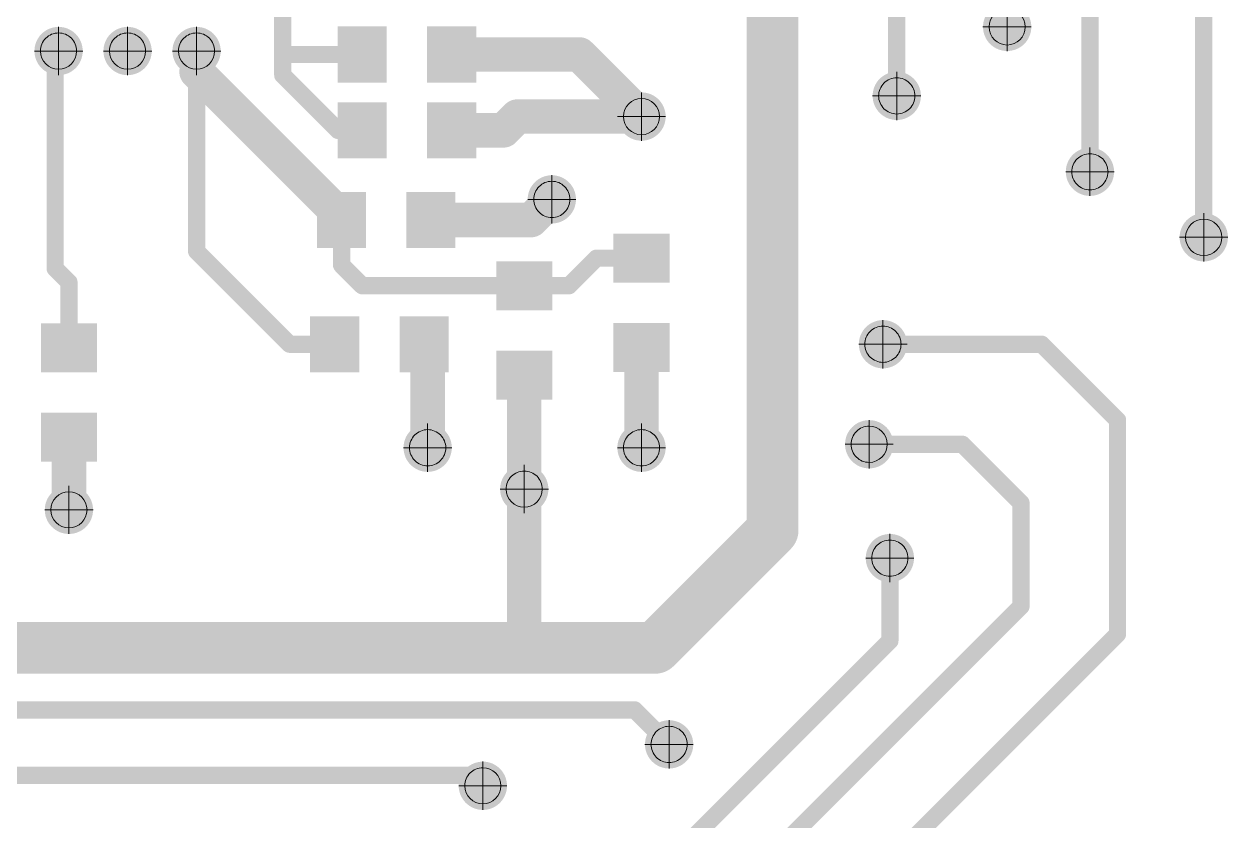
# Model space of a CAD drawing. Header units: millimetres. Extents: x 1557 to 2774, y 1107 to 1474.
# Drawn here: x 2314.75 to 2332.2, y 1375.37 to 1386.92 of the extents above; entities that cross this region are included whole.
import ezdxf

# ---------------------------------------------------------------- set-up
doc = ezdxf.new("R2010")
doc.units = ezdxf.units.MM
for name, color, linetype in [('BottomLayer', 5, 'Continuous'), ('PDF _Геометрия', 7, 'Continuous'), ('PDF _Сплошная заливка', 7, 'Continuous'), ('ViaHoleLayer', 16, 'Continuous')]:
    doc.layers.add(name, color=color, linetype=linetype)

msp = doc.modelspace()

# ---------------------------------------------------------------- hatches: boundary and pattern name
at = {"layer": 'PDF _Сплошная заливка', "transparency": 33554559}
for points in [[(2329.260652537005, 1386.883772506988, -0.4142588360175092), (2328.99815359453, 1386.621273564407), (2328.99815359453, 1386.621273564509), (2328.99815359453, 1386.621273564509), (2328.99815359453, 1386.883772506988), (2328.99815359453, 1386.883772506988)], [(2315.510802003751, 1386.533776151248, -0.4142362712758887), (2315.248338338635, 1386.271277208532), (2315.248338338635, 1386.271277208763), (2315.248338338635, 1386.271277208763), (2315.248338338635, 1386.533776151248), (2315.248338338635, 1386.533776151248)], [(2316.510809734235, 1386.533775445701, -0.4142084403071853), (2316.248310791761, 1386.271276503102), (2316.248310791761, 1386.271276503215), (2316.248310791761, 1386.271276503215), (2316.248310791761, 1386.533775445701), (2316.248310791761, 1386.533775445701)], [(2317.510782187362, 1386.533775445701, -0.1988478166604887), (2317.433912788594, 1386.348145901968), (2317.433912788667, 1386.34814590191, -0.1988982046828557), (2317.248283244865, 1386.271276503234), (2317.248283244865, 1386.271276503215), (2317.248283244865, 1386.271276503215), (2317.248283244865, 1386.533775445701), (2317.248283244865, 1386.533775445701)], [(2327.660682501074, 1385.883766893145, -0.1989883850366352), (2327.583777825028, 1385.698172626709), (2327.583777825006, 1385.69817262673, -0.198988385526993), (2327.398183558593, 1385.621267950842), (2327.398183558593, 1385.621267950663), (2327.398183558593, 1385.621267950663), (2327.398183558593, 1385.883766893145), (2327.398183558593, 1385.883766893145)], [(2323.960720925273, 1385.583780096041, -0.4142588356900664), (2323.698221982791, 1385.321281153591), (2323.698221982791, 1385.321281153562), (2323.698221982791, 1385.321281153562), (2323.698221982791, 1385.583780096041), (2323.698221982791, 1385.583780096041)], [(2330.460647702644, 1384.78377496997, -0.4141580431536646), (2330.198148760169, 1384.521276027342), (2330.198148760169, 1384.521276027491), (2330.198148760169, 1384.521276027491), (2330.198148760169, 1384.78377496997), (2330.198148760169, 1384.78377496997)], [(2322.660608571262, 1384.383572560614, -0.1989883851286918), (2322.583703895158, 1384.197978294226), (2322.583703895194, 1384.197978294197, -0.1990017657137295), (2322.398109628765, 1384.12110889552), (2322.398109628765, 1384.121108895506), (2322.398109628765, 1384.121108895506), (2322.398109628765, 1384.383572560614), (2322.398109628765, 1384.383572560614)], [(2332.110641055398, 1383.833785264698, -0.4141580432089789), (2331.848142112908, 1383.571286322242), (2331.848142112908, 1383.571286322216), (2331.848142112908, 1383.571286322216), (2331.848142112908, 1383.833785264698), (2331.848142112908, 1383.833785264698)], [(2327.460659788548, 1382.283799034924, -0.4141858729589165), (2327.198196123439, 1382.021300092496), (2327.198196123439, 1382.021300092438), (2327.198196123439, 1382.021300092438), (2327.198196123439, 1382.283799034924), (2327.198196123439, 1382.283799034924)], [(2327.260672353401, 1380.833843916738, -0.4142588362907225), (2326.998173410927, 1380.57134497434), (2326.998173410927, 1380.571344974252), (2326.998173410927, 1380.571344974252), (2326.998173410927, 1380.833843916738), (2326.998173410927, 1380.833843916738)], [(2320.860756932299, 1380.783834358099, -0.198797435587496), (2320.783887533561, 1380.598204814355), (2320.783887533605, 1380.598204814307, -0.1988478174991369), (2320.598257989816, 1380.521335415777), (2320.598257989816, 1380.521335415617), (2320.598257989816, 1380.521335415617), (2320.598257989816, 1380.783834358099), (2320.598257989816, 1380.783834358099)], [(2323.960720925273, 1380.783833299778, -0.1987974356579817), (2323.883851526593, 1380.598203755979), (2323.883851526579, 1380.598203755987, -0.198847817586301), (2323.698221982791, 1380.521334357278), (2323.698221982791, 1380.521334357292), (2323.698221982791, 1380.521334357292), (2323.698221982791, 1380.783833299778), (2323.698221982791, 1380.783833299778)], [(2322.26073953309, 1380.183850886231, -0.4142588362027566), (2321.998240590593, 1379.921351943664), (2321.998240590593, 1379.921351943745), (2321.998240590593, 1379.921351943745), (2321.998240590593, 1380.183850886231), (2321.998240590593, 1380.183850886231)], [(2315.660801399454, 1379.883844686572, -0.414258836408346), (2315.398302456972, 1379.621345744053), (2315.398302456972, 1379.621345744086), (2315.398302456972, 1379.621345744086), (2315.398302456972, 1379.883844686572), (2315.398302456972, 1379.883844686572)], [(2327.560671144806, 1379.183836100263, -0.1988800817798945), (2327.483801746105, 1378.998241833867), (2327.48380174612, 1378.998241833845, -0.198956113264407), (2327.298172202332, 1378.921337157843), (2327.298172202332, 1378.921337157778), (2327.298172202332, 1378.921337157778), (2327.298172202332, 1379.183836100263), (2327.298172202332, 1379.183836100263)], [(2324.360695795565, 1376.483887546562, -0.1989694848261877), (2324.283826396842, 1376.298258002807), (2324.283826396879, 1376.298258002774, -0.1988800817601752), (2324.098232130465, 1376.221388604069), (2324.098232130465, 1376.221388604079), (2324.098232130465, 1376.221388604079), (2324.098232130465, 1376.483887546562), (2324.098232130465, 1376.483887546562)], [(2321.660741950263, 1375.883895960897, -0.4142588358565322), (2321.398243007782, 1375.621397018492), (2321.398243007782, 1375.621397018412), (2321.398243007782, 1375.621397018412), (2321.398243007782, 1375.883895960897), (2321.398243007782, 1375.883895960897)]]:
    msp.add_hatch(color=7, dxfattribs=at).paths.add_polyline_path(points)

# ---------------------------------------------------------------- linework, layer by layer
at = {"layer": 'BottomLayer'}
for points, const_width in [([(2328.998565706509, 1386.884110422528), (2328.998565706509, 1404.484108242527)], 0.2499995), ([(2330.198565846509, 1384.784109542527), (2330.198565846509, 1404.284108642527)], 0.2499995), ([(2331.848565086509, 1383.834111442528), (2331.848565086509, 1403.734109742527)], 0.2499995), ([(2327.398563826509, 1385.884109882527), (2327.398563826509, 1403.084111042528)], 0.2499995), ([(2325.598564886509, 1379.584112322528), (2325.598564886509, 1388.584112102527)], 0.75000104), ([(2318.498568926509, 1386.484113762528), (2318.498568926509, 1387.084112562527)], 0.2499995), ([(2315.248570346509, 1386.534113662527), (2315.198570446509, 1386.484113762528)], 0.2499995), ([(2315.198570446509, 1383.384112342528), (2315.198570446509, 1386.484113762528)], 0.2499995), ([(2317.248568886509, 1386.334114062528), (2317.248568886509, 1386.534113662527)], 0.2499995), ([(2318.498568926509, 1386.184111822527), (2318.498568926509, 1386.484113762528)], 0.2499995), ([(2319.650870406509, 1386.484113762528), (2318.498568926509, 1386.484113762528)], 0.2499995), ([(2322.798567946509, 1386.484113762528), (2320.946270406509, 1386.484113762528)], 0.499999), ([(2323.698568686509, 1385.584113022528), (2322.798567946509, 1386.484113762528)], 0.499999), ([(2319.374719066509, 1384.107964082527), (2317.248568886509, 1386.234114262527)], 0.499999), ([(2317.248568886509, 1383.634114382528), (2317.248568886509, 1386.234114262527)], 0.2499995), ([(2319.298567326508, 1385.384113422528), (2318.498568926509, 1386.184111822527)], 0.2499995), ([(2321.898569746509, 1385.584113022528), (2321.698570146509, 1385.384113422528)], 0.499999), ([(2323.698568686509, 1385.584113022528), (2321.898569746509, 1385.584113022528)], 0.499999), ([(2321.698570146509, 1385.384113422528), (2320.946270406509, 1385.384113422528)], 0.499999), ([(2319.650870406509, 1385.384113422528), (2319.298567326508, 1385.384113422528)], 0.2499995), ([(2322.398431586509, 1384.383909682528), (2322.098635386509, 1384.084113482528)], 0.499999), ([(2322.098635386509, 1384.084113482528), (2320.646268466508, 1384.084113482528)], 0.499999), ([(2319.350868466508, 1383.431813542527), (2319.350868466508, 1384.084113482528)], 0.2499995), ([(2318.598571266509, 1382.284112002528), (2317.248568886509, 1383.634114382528)], 0.2499995), ([(2323.046271286509, 1383.531813342528), (2322.646272086508, 1383.131814142528)], 0.2499995), ([(2323.698568686509, 1383.531813342528), (2323.046271286509, 1383.531813342528)], 0.2499995), ([(2315.398570046509, 1383.184112742528), (2315.198570446509, 1383.384112342528)], 0.2499995), ([(2319.650867866509, 1383.131814142528), (2319.350868466508, 1383.431813542527)], 0.2499995), ([(2315.398570046509, 1382.231813402528), (2315.398570046509, 1383.184112742528)], 0.2499995), ([(2321.998569546508, 1383.131814142528), (2319.650867866509, 1383.131814142528)], 0.2499995), ([(2322.646272086508, 1383.131814142528), (2321.998569546508, 1383.131814142528)], 0.2499995), ([(2319.250868666509, 1382.284112002528), (2318.598571266509, 1382.284112002528)], 0.2499995), ([(2320.598569806509, 1382.231810862528), (2320.546268666509, 1382.284112002528)], 0.499999), ([(2320.598569806509, 1380.784112462527), (2320.598569806509, 1382.231810862528)], 0.499999), ([(2323.698568686509, 1380.784112462527), (2323.698568686509, 1382.236413342528)], 0.499999), ([(2329.498564706509, 1382.284109462527), (2327.198564226509, 1382.284109462527)], 0.2499995), ([(2330.598565046509, 1381.184109122527), (2329.498564706509, 1382.284109462527)], 0.2499995), ([(2321.998569546508, 1380.184113662528), (2321.998569546508, 1381.836414142528)], 0.499999), ([(2315.398570046509, 1380.936413402528), (2315.398567506509, 1380.936410862528)], 0.499999), ([(2315.398567506509, 1379.884109182527), (2315.398567506509, 1380.936410862528)], 0.499999), ([(2330.598565046509, 1378.084110242527), (2330.598565046509, 1381.184109122527)], 0.2499995), ([(2328.348564466509, 1380.834112362527), (2326.998564626509, 1380.834112362527)], 0.2499995), ([(2329.198565306508, 1379.984111522528), (2328.348564466509, 1380.834112362527)], 0.2499995), ([(2321.998569546508, 1377.884115722527), (2321.998569546508, 1380.184113662528)], 0.499999), ([(2329.198565306508, 1378.484109442527), (2329.198565306508, 1379.984111522528)], 0.2499995), ([(2325.598564886509, 1379.584112322528), (2323.898563206509, 1377.884110642528)], 0.75000104), ([(2327.298564026509, 1377.984107902528), (2327.298564026509, 1379.184110582527)], 0.2499995), ([(2329.198565306508, 1378.484109442527), (2324.498567086509, 1373.784111222527)], 0.2499995), ([(2321.998564466508, 1377.884110642528), (2306.998563986509, 1377.884110642528)], 0.75000104), ([(2323.898563206509, 1377.884110642528), (2321.998564466508, 1377.884110642528)], 0.75000104), ([(2321.998569546508, 1377.884115722527), (2321.998564466508, 1377.884110642528)], 0.499999), ([(2327.298564026509, 1377.984107902528), (2324.098565346509, 1374.784109222528)], 0.2499995), ([(2330.598565046509, 1378.084110242527), (2325.198565686509, 1372.684110882527)], 0.2499995), ([(2323.598566346509, 1376.984109902528), (2301.598564626509, 1376.984109902528)], 0.2499995), ([(2324.098565346509, 1376.484110902527), (2323.598566346509, 1376.984109902528)], 0.2499995), ([(2321.248565966509, 1376.034109262528), (2300.348567126509, 1376.034109262528)], 0.2499995), ([(2321.398565666509, 1375.884109562528), (2321.248565966509, 1376.034109262528)], 0.2499995)]:
    msp.add_lwpolyline(points, dxfattribs=dict(at, const_width=const_width))
for points, const_width in [([(2315.261069686509, 1386.484113762528, -1), (2315.136071206509, 1386.484113762528, -1)], 0.12499848), ([(2315.261069686509, 1386.484113762528, -1), (2315.136071206509, 1386.484113762528, -1)], 0.12499848), ([(2315.311069586509, 1386.534113662527, -1), (2315.186071106509, 1386.534113662527, -1)], 0.12499848), ([(2317.311068126509, 1386.534113662527, -1), (2317.186069646509, 1386.534113662527, -1)], 0.12499848), ([(2318.561068166508, 1386.484113762528, -1), (2318.436069686509, 1386.484113762528, -1)], 0.12499848), ([(2318.561068166508, 1386.484113762528, -1), (2318.436069686509, 1386.484113762528, -1)], 0.12499848), ([(2318.561068166508, 1386.484113762528, -1), (2318.436069686509, 1386.484113762528, -1)], 0.12499848), ([(2319.713369646509, 1386.484113762528, -1), (2319.588371166509, 1386.484113762528, -1)], 0.12499848), ([(2321.071268886509, 1386.484113762528, -1), (2320.821271926508, 1386.484113762528, -1)], 0.2499995), ([(2322.923566426509, 1386.484113762528, -1), (2322.673569466509, 1386.484113762528, -1)], 0.2499995), ([(2322.923566426509, 1386.484113762528, -1), (2322.673569466509, 1386.484113762528, -1)], 0.2499995), ([(2317.373567366509, 1386.234114262527, -1), (2317.123570406508, 1386.234114262527, -1)], 0.2499995), ([(2317.311068126509, 1386.334114062528, -1), (2317.186069646509, 1386.334114062528, -1)], 0.12499848), ([(2317.311068126509, 1386.234114262527, -1), (2317.186069646509, 1386.234114262527, -1)], 0.12499848), ([(2318.561068166508, 1386.184111822527, -1), (2318.436069686509, 1386.184111822527, -1)], 0.12499848), ([(2318.561068166508, 1386.184111822527, -1), (2318.436069686509, 1386.184111822527, -1)], 0.12499848), ([(2322.023568226509, 1385.584113022528, -1), (2321.773571266509, 1385.584113022528, -1)], 0.2499995), ([(2322.023568226509, 1385.584113022528, -1), (2321.773571266509, 1385.584113022528, -1)], 0.2499995), ([(2323.823567166509, 1385.584113022528, -1), (2323.573570206509, 1385.584113022528, -1)], 0.2499995), ([(2323.823567166509, 1385.584113022528, -1), (2323.573570206509, 1385.584113022528, -1)], 0.2499995), ([(2321.071268886509, 1385.384113422528, -1), (2320.821271926508, 1385.384113422528, -1)], 0.2499995), ([(2321.823568626509, 1385.384113422528, -1), (2321.573571666509, 1385.384113422528, -1)], 0.2499995), ([(2321.823568626509, 1385.384113422528, -1), (2321.573571666509, 1385.384113422528, -1)], 0.2499995), ([(2319.361066566509, 1385.384113422528, -1), (2319.236068086509, 1385.384113422528, -1)], 0.12499848), ([(2319.361066566509, 1385.384113422528, -1), (2319.236068086509, 1385.384113422528, -1)], 0.12499848), ([(2319.713369646509, 1385.384113422528, -1), (2319.588371166509, 1385.384113422528, -1)], 0.12499848), ([(2322.523430066509, 1384.383909682528, -1), (2322.273433106508, 1384.383909682528, -1)], 0.2499995), ([(2319.499717546509, 1384.107964082527, -1), (2319.249720586508, 1384.107964082527, -1)], 0.2499995), ([(2320.771266946509, 1384.084113482528, -1), (2320.521269986509, 1384.084113482528, -1)], 0.2499995), ([(2322.223633866509, 1384.084113482528, -1), (2321.973636906509, 1384.084113482528, -1)], 0.2499995), ([(2322.223633866509, 1384.084113482528, -1), (2321.973636906509, 1384.084113482528, -1)], 0.2499995), ([(2319.413367706509, 1384.084113482528, -1), (2319.288369226509, 1384.084113482528, -1)], 0.12499848), ([(2317.311068126509, 1383.634114382528, -1), (2317.186069646509, 1383.634114382528, -1)], 0.12499848), ([(2317.311068126509, 1383.634114382528, -1), (2317.186069646509, 1383.634114382528, -1)], 0.12499848), ([(2323.108770526509, 1383.531813342528, -1), (2322.983772046508, 1383.531813342528, -1)], 0.12499848), ([(2323.108770526509, 1383.531813342528, -1), (2322.983772046508, 1383.531813342528, -1)], 0.12499848), ([(2323.761067926509, 1383.531813342528, -1), (2323.636069446508, 1383.531813342528, -1)], 0.12499848), ([(2315.261069686509, 1383.384112342528, -1), (2315.136071206509, 1383.384112342528, -1)], 0.12499848), ([(2315.261069686509, 1383.384112342528, -1), (2315.136071206509, 1383.384112342528, -1)], 0.12499848), ([(2319.413367706509, 1383.431813542527, -1), (2319.288369226509, 1383.431813542527, -1)], 0.12499848), ([(2319.413367706509, 1383.431813542527, -1), (2319.288369226509, 1383.431813542527, -1)], 0.12499848), ([(2315.461069286509, 1383.184112742528, -1), (2315.336070806509, 1383.184112742528, -1)], 0.12499848), ([(2315.461069286509, 1383.184112742528, -1), (2315.336070806509, 1383.184112742528, -1)], 0.12499848), ([(2319.713367106508, 1383.131814142528, -1), (2319.588368626509, 1383.131814142528, -1)], 0.12499848), ([(2319.713367106508, 1383.131814142528, -1), (2319.588368626509, 1383.131814142528, -1)], 0.12499848), ([(2322.061068786509, 1383.131814142528, -1), (2321.936070306509, 1383.131814142528, -1)], 0.12499848), ([(2322.061068786509, 1383.131814142528, -1), (2321.936070306509, 1383.131814142528, -1)], 0.12499848), ([(2322.708771326509, 1383.131814142528, -1), (2322.583772846509, 1383.131814142528, -1)], 0.12499848), ([(2322.708771326509, 1383.131814142528, -1), (2322.583772846509, 1383.131814142528, -1)], 0.12499848), ([(2318.661070506509, 1382.284112002528, -1), (2318.536072026509, 1382.284112002528, -1)], 0.12499848), ([(2318.661070506509, 1382.284112002528, -1), (2318.536072026509, 1382.284112002528, -1)], 0.12499848), ([(2319.313367906509, 1382.284112002528, -1), (2319.188369426509, 1382.284112002528, -1)], 0.12499848), ([(2320.671267146508, 1382.284112002528, -1), (2320.421270186509, 1382.284112002528, -1)], 0.2499995), ([(2320.723568286508, 1382.231810862528, -1), (2320.473571326509, 1382.231810862528, -1)], 0.2499995), ([(2320.723568286508, 1382.231810862528, -1), (2320.473571326509, 1382.231810862528, -1)], 0.2499995), ([(2323.823567166509, 1382.236413342528, -1), (2323.573570206509, 1382.236413342528, -1)], 0.2499995), ([(2329.561063946509, 1382.284109462527, -1), (2329.436065466509, 1382.284109462527, -1)], 0.12499848), ([(2329.561063946509, 1382.284109462527, -1), (2329.436065466509, 1382.284109462527, -1)], 0.12499848), ([(2315.461069286509, 1382.231813402528, -1), (2315.336070806509, 1382.231813402528, -1)], 0.12499848), ([(2322.123568026509, 1381.836414142528, -1), (2321.873571066509, 1381.836414142528, -1)], 0.2499995), ([(2315.523565986508, 1380.936410862528, -1), (2315.273569026509, 1380.936410862528, -1)], 0.2499995), ([(2315.523565986508, 1380.936410862528, -1), (2315.273569026509, 1380.936410862528, -1)], 0.2499995), ([(2315.523568526509, 1380.936413402528, -1), (2315.273571566509, 1380.936413402528, -1)], 0.2499995), ([(2330.661064286509, 1381.184109122527, -1), (2330.536065806509, 1381.184109122527, -1)], 0.12499848), ([(2330.661064286509, 1381.184109122527, -1), (2330.536065806509, 1381.184109122527, -1)], 0.12499848), ([(2320.723568286508, 1380.784112462527, -1), (2320.473571326509, 1380.784112462527, -1)], 0.2499995), ([(2323.823567166509, 1380.784112462527, -1), (2323.573570206509, 1380.784112462527, -1)], 0.2499995), ([(2328.411063706509, 1380.834112362527, -1), (2328.286065226509, 1380.834112362527, -1)], 0.12499848), ([(2328.411063706509, 1380.834112362527, -1), (2328.286065226509, 1380.834112362527, -1)], 0.12499848), ([(2322.123568026509, 1380.184113662528, -1), (2321.873571066509, 1380.184113662528, -1)], 0.2499995), ([(2322.123568026509, 1380.184113662528, -1), (2321.873571066509, 1380.184113662528, -1)], 0.2499995), ([(2315.523565986508, 1379.884109182527, -1), (2315.273569026509, 1379.884109182527, -1)], 0.2499995), ([(2329.261064546509, 1379.984111522528, -1), (2329.136066066509, 1379.984111522528, -1)], 0.12499848), ([(2329.261064546509, 1379.984111522528, -1), (2329.136066066509, 1379.984111522528, -1)], 0.12499848), ([(2325.786065146509, 1379.584112322528, -1), (2325.411064626509, 1379.584112322528, -1)], 0.37500052), ([(2325.786065146509, 1379.584112322528, -1), (2325.411064626509, 1379.584112322528, -1)], 0.37500052), ([(2329.261064546509, 1378.484109442527, -1), (2329.136066066509, 1378.484109442527, -1)], 0.12499848), ([(2329.261064546509, 1378.484109442527, -1), (2329.136066066509, 1378.484109442527, -1)], 0.12499848), ([(2322.186064726508, 1377.884110642528, -1), (2321.811064206508, 1377.884110642528, -1)], 0.37500052), ([(2322.186064726508, 1377.884110642528, -1), (2321.811064206508, 1377.884110642528, -1)], 0.37500052), ([(2324.086063466509, 1377.884110642528, -1), (2323.711062946509, 1377.884110642528, -1)], 0.37500052), ([(2324.086063466509, 1377.884110642528, -1), (2323.711062946509, 1377.884110642528, -1)], 0.37500052), ([(2322.123562946509, 1377.884110642528, -1), (2321.873565986509, 1377.884110642528, -1)], 0.2499995), ([(2322.123568026509, 1377.884115722527, -1), (2321.873571066509, 1377.884115722527, -1)], 0.2499995), ([(2322.123568026509, 1377.884115722527, -1), (2321.873571066509, 1377.884115722527, -1)], 0.2499995), ([(2327.361063266509, 1377.984107902528, -1), (2327.236064786509, 1377.984107902528, -1)], 0.12499848), ([(2327.361063266509, 1377.984107902528, -1), (2327.236064786509, 1377.984107902528, -1)], 0.12499848), ([(2330.661064286509, 1378.084110242527, -1), (2330.536065806509, 1378.084110242527, -1)], 0.12499848), ([(2330.661064286509, 1378.084110242527, -1), (2330.536065806509, 1378.084110242527, -1)], 0.12499848), ([(2323.661065586509, 1376.984109902528, -1), (2323.536067106509, 1376.984109902528, -1)], 0.12499848), ([(2323.661065586509, 1376.984109902528, -1), (2323.536067106509, 1376.984109902528, -1)], 0.12499848), ([(2324.161064586508, 1376.484110902527, -1), (2324.036066106509, 1376.484110902527, -1)], 0.12499848), ([(2321.311065206509, 1376.034109262528, -1), (2321.186066726509, 1376.034109262528, -1)], 0.12499848), ([(2321.311065206509, 1376.034109262528, -1), (2321.186066726509, 1376.034109262528, -1)], 0.12499848), ([(2321.461064906509, 1375.884109562528, -1), (2321.336066426509, 1375.884109562528, -1)], 0.12499848)]:
    msp.add_lwpolyline(points, format="xyb", close=True, dxfattribs=dict(at, const_width=const_width))
for points in [[(2319.295270406509, 1386.890513762527), (2320.006470406509, 1386.890513762527), (2319.295270406509, 1386.077713762528), (2320.006470406509, 1386.077713762528)], [(2320.590670406509, 1386.890513762527), (2321.301870406509, 1386.890513762527), (2320.590670406509, 1386.077713762528), (2321.301870406509, 1386.077713762528)], [(2319.295270406509, 1385.790513422528), (2320.006470406509, 1385.790513422528), (2319.295270406509, 1384.977713422527), (2320.006470406509, 1384.977713422527)], [(2320.590670406509, 1385.790513422528), (2321.301870406509, 1385.790513422528), (2320.590670406509, 1384.977713422527), (2321.301870406509, 1384.977713422527)], [(2318.995268466509, 1384.490513482528), (2319.706468466509, 1384.490513482528), (2318.995268466509, 1383.677713482527), (2319.706468466509, 1383.677713482527)], [(2320.290668466509, 1384.490513482528), (2321.001868466509, 1384.490513482528), (2320.290668466509, 1383.677713482527), (2321.001868466509, 1383.677713482527)], [(2324.104968686509, 1383.887413342527), (2324.104968686509, 1383.176213342528), (2323.292168686508, 1383.887413342527), (2323.292168686508, 1383.176213342528)], [(2322.404969546509, 1383.487414142528), (2322.404969546509, 1382.776214142527), (2321.592169546509, 1383.487414142528), (2321.592169546509, 1382.776214142527)], [(2315.804970046509, 1382.587413402528), (2315.804970046509, 1381.876213402527), (2314.992170046509, 1382.587413402528), (2314.992170046509, 1381.876213402527)], [(2318.895268666509, 1382.690512002528), (2319.606468666509, 1382.690512002528), (2318.895268666509, 1381.877712002527), (2319.606468666509, 1381.877712002527)], [(2320.190668666509, 1382.690512002528), (2320.901868666509, 1382.690512002528), (2320.190668666509, 1381.877712002527), (2320.901868666509, 1381.877712002527)], [(2324.104968686509, 1382.592013342527), (2324.104968686509, 1381.880813342528), (2323.292168686508, 1382.592013342527), (2323.292168686508, 1381.880813342528)], [(2322.404969546509, 1382.192014142528), (2322.404969546509, 1381.480814142527), (2321.592169546509, 1382.192014142528), (2321.592169546509, 1381.480814142527)], [(2315.804970046509, 1381.292013402528), (2315.804970046509, 1380.580813402527), (2314.992170046509, 1381.292013402528), (2314.992170046509, 1380.580813402527)]]:
    msp.add_solid(points, dxfattribs=at)
at = {"layer": 'PDF _Геометрия', "lineweight": 9}
for points in [[(2328.735795761535, 1386.88359612012, -0.4140361063626203), (2328.998259426643, 1387.146412558967, -0.41403610670995), (2329.2607230917, 1386.88359612012, -0.41381057395446), (2328.998259426643, 1386.621132455096, -0.4138105736071698)], [(2314.985733564032, 1386.53391726075, -0.4143145161155813), (2315.248197229142, 1386.796380925865, -0.4143145161497327), (2315.510660894242, 1386.53391726075, -0.4140361065402444), (2315.248197229142, 1386.271100821884, -0.4140361065058978)], [(2315.985847126645, 1386.533916555199, -0.4143145159900068), (2316.248310791761, 1386.796380220289, -0.4143145163692492), (2316.510774456942, 1386.533916555199, -0.4140361066645949), (2316.248310791761, 1386.271100116417, -0.414036106661992)], [(2316.985960689265, 1386.533916555199, -0.4143145161937066), (2317.248424354366, 1386.796380220172, -0.4143145161645921), (2317.510888019438, 1386.533916555199, -0.4140361064603749), (2317.248424354366, 1386.271100116304, -0.4140361064891552)], [(2327.135614061356, 1385.883731615767, -0.4143145163155036), (2327.398077726471, 1386.146195280912, -0.4143145164129209), (2327.660541391449, 1385.883731615767, -0.4143145162685075), (2327.398077726471, 1385.621267950619, -0.4143145161710902)], [(2323.435723040317, 1385.583603709173, -0.4140361060144417), (2323.698186705418, 1385.846420148009, -0.414036106778327), (2323.960650370592, 1385.583603709173, -0.4138105735556972), (2323.698186705418, 1385.321140044054, -0.4138105731673393)], [(2329.935579262924, 1384.783704415227, -0.414314516359024), (2330.19804292804, 1385.046168080291, -0.4143145162515322), (2330.460506593061, 1384.783704415227, -0.4143145161777894), (2330.19804292804, 1384.521240750012, -0.4143145159088088)], [(2322.135751795785, 1384.383713670112, -0.414314516356808), (2322.398215460893, 1384.646177335367, -0.4143145161871584), (2322.660679126016, 1384.383713670112, -0.4143145156400801), (2322.398215460893, 1384.121250005011, -0.4143145161864029)], [(2331.585502060924, 1383.833749987324, -0.4138105736362236), (2331.84796572604, 1384.096213652557, -0.4140361062670548), (2332.110782165, 1383.833749987324, -0.4140361064585296), (2331.84796572604, 1383.571286322168, -0.413810573827839)], [(2326.935591348836, 1382.283869589667, -0.4143145157930566), (2327.198055013944, 1382.546333254871, -0.4143145155046827), (2327.460518679032, 1382.283869589667, -0.4143145162040833), (2327.198055013944, 1382.021405924511, -0.414314516115783)], [(2320.335900156828, 1380.783904912842, -0.4143145161952179), (2320.598363821945, 1381.046368577878, -0.4143145162319885), (2320.86082748722, 1380.783904912842, -0.4143145165548156), (2320.598363821945, 1380.521441247803, -0.4143145161415729)], [(2323.435723040317, 1380.783903854521, -0.4143145161755227), (2323.698186705418, 1381.046367519556, -0.4143145161875109), (2323.960650370665, 1380.783903854521, -0.4143145159909638), (2323.698186705418, 1380.521440189413, -0.4143145159789253)], [(2326.73556863631, 1380.833808639365, -0.4143145160246117), (2326.998032301425, 1381.096272304459, -0.4140361066941787), (2327.260848740312, 1380.833808639365, -0.4140361063980336), (2326.998032301425, 1380.571344974223, -0.4143145157276752)], [(2321.735706370746, 1380.183991995725, -0.414314516082387), (2321.998170035846, 1380.446455660844, -0.4143145160560932), (2322.260633700824, 1380.183991995725, -0.4140361062316663), (2321.998170035846, 1379.921175556844, -0.4140361066337385)], [(2315.135662404996, 1379.883844686572, -0.4140361066404834), (2315.398478843847, 1380.146308351713, -0.4138105739371683), (2315.660942508838, 1379.883844686572, -0.4138105735003036), (2315.398478843847, 1379.621381021398, -0.4140361064554071)], [(2327.035779091963, 1379.183765545516, -0.4143145158857391), (2327.29824275708, 1379.446229210771, -0.414314516195016), (2327.56070642207, 1379.183765545516, -0.4143145160082912), (2327.29824275708, 1378.921301880451, -0.4143145164520593)], [(2323.835768465363, 1376.483958101308, -0.4143145163959964), (2324.098232130465, 1376.746421766461, -0.4143145164707465), (2324.360695795521, 1376.483958101308, -0.4143145161849422), (2324.098232130465, 1376.221494436171, -0.4143145157336693)], [(2321.13563823318, 1375.884037070395, -0.4143145160663692), (2321.398101898289, 1376.146500735686, -0.4140361061836615), (2321.660918337218, 1375.884037070395, -0.4137583893095178), (2321.398101898289, 1375.621220631453, -0.4140361064929403)]]:
    msp.add_lwpolyline(points, format="xyb", close=True, dxfattribs=at)
for points in [[(2328.998259426643, 1386.533644566638), (2328.998259426643, 1387.233900447338)], [(2315.248197229142, 1386.183612933524), (2315.248197229142, 1386.883868814225)], [(2316.248310791761, 1386.183612227977), (2316.248310791761, 1386.883868108678)], [(2317.248424354366, 1386.183612227977), (2317.248424354366, 1386.883868108678)], [(2328.64830787316, 1386.88359612012), (2329.348210980126, 1386.88359612012)], [(2314.898245675665, 1386.53391726075), (2315.598148782624, 1386.53391726075)], [(2315.898359238285, 1386.533916555199), (2316.598262345236, 1386.533916555199)], [(2316.898472800891, 1386.533916555199), (2317.598375907842, 1386.533916555199)], [(2327.398077726471, 1385.533780062292), (2327.398077726471, 1386.23368316925)], [(2323.698186705418, 1385.23365215569), (2323.698186705418, 1385.933908036391)], [(2327.048126172996, 1385.883731615767), (2327.748029279947, 1385.883731615767)], [(2323.348235151941, 1385.583603709173), (2324.048138258893, 1385.583603709173)], [(2330.19804292804, 1384.433752861744), (2330.19804292804, 1385.133655968702)], [(2322.398215460893, 1384.033762116633), (2322.398215460893, 1384.733665223591)], [(2329.84809137455, 1384.783704415227), (2330.547994481516, 1384.783704415227)], [(2322.048263907417, 1384.383713670112), (2322.748167014369, 1384.383713670112)], [(2331.84796572604, 1383.483798433841), (2331.84796572604, 1384.1837015408)], [(2331.498014172557, 1383.833749987324), (2332.198270053259, 1383.833749987324)], [(2327.198055013944, 1381.933918036192), (2327.198055013944, 1382.63382114315)], [(2326.848103460462, 1382.283869589667), (2327.54800656742, 1382.283869589667)], [(2326.998032301425, 1380.483857085889), (2326.998032301425, 1381.18376019284)], [(2320.598363821945, 1380.433953359367), (2320.598363821945, 1381.133856466325)], [(2323.698186705418, 1380.433952301046), (2323.698186705418, 1381.133855408004)], [(2326.648080747949, 1380.833808639365), (2327.34833662865, 1380.833808639365)], [(2320.248412268455, 1380.783904912842), (2320.94831537542, 1380.783904912842)], [(2323.348235151941, 1380.783903854521), (2324.048138258893, 1380.783903854521)], [(2321.998170035846, 1379.833687668507), (2321.998170035846, 1380.533943549207)], [(2315.398478843847, 1379.533893133089), (2315.398478843847, 1380.233796240047)], [(2321.648218482371, 1380.183991995725), (2322.348121589323, 1380.183991995725)], [(2315.048174516621, 1379.883844686572), (2315.748430397321, 1379.883844686572)], [(2327.29824275708, 1378.833813992037), (2327.29824275708, 1379.533717098995)], [(2326.948291203605, 1379.183765545516), (2327.648194310555, 1379.183765545516)], [(2324.098232130465, 1376.134006547833), (2324.098232130465, 1376.833909654791)], [(2323.748280576989, 1376.483958101308), (2324.44818368394, 1376.483958101308)], [(2321.398101898289, 1375.533732743173), (2321.398101898289, 1376.233988623874)], [(2321.048150344805, 1375.884037070395), (2321.748406225505, 1375.884037070395)]]:
    msp.add_lwpolyline(points, dxfattribs=at)
at = {"layer": 'ViaHoleLayer', "const_width": 0.3499993}
for points in [[(2329.173630836818, 1386.884232840654, -1), (2328.823628996818, 1386.884232840654, -1)], [(2315.423635476818, 1386.534236080653, -1), (2315.073633636818, 1386.534236080653, -1)], [(2316.423633476818, 1386.534236080653, -1), (2316.073631636818, 1386.534236080653, -1)], [(2317.423634016818, 1386.534236080653, -1), (2317.073632176818, 1386.534236080653, -1)], [(2327.573628956819, 1385.884232300653, -1), (2327.223627116819, 1385.884232300653, -1)], [(2323.873633816818, 1385.584235440654, -1), (2323.523631976818, 1385.584235440654, -1)], [(2330.373630976818, 1384.784231960653, -1), (2330.023629136818, 1384.784231960653, -1)], [(2322.573496716818, 1384.384032100654, -1), (2322.223494876818, 1384.384032100654, -1)], [(2332.023630216819, 1383.834233860654, -1), (2331.673628376819, 1383.834233860654, -1)], [(2327.373629356818, 1382.284231880653, -1), (2327.023627516818, 1382.284231880653, -1)], [(2327.173629756819, 1380.834234780653, -1), (2326.823627916819, 1380.834234780653, -1)], [(2320.773634936819, 1380.784234880653, -1), (2320.423633096819, 1380.784234880653, -1)], [(2323.873633816818, 1380.784234880653, -1), (2323.523631976818, 1380.784234880653, -1)], [(2322.173634676818, 1380.184236080654, -1), (2321.823632836818, 1380.184236080654, -1)], [(2315.573632636819, 1379.884231600653, -1), (2315.223630796819, 1379.884231600653, -1)], [(2327.473629156819, 1379.184233000653, -1), (2327.123627316819, 1379.184233000653, -1)], [(2324.273630476819, 1376.484233320653, -1), (2323.923628636819, 1376.484233320653, -1)], [(2321.573630796818, 1375.884231980654, -1), (2321.223628956818, 1375.884231980654, -1)]]:
    msp.add_lwpolyline(points, format="xyb", close=True, dxfattribs=at)

doc.saveas('drawing.dxf')
